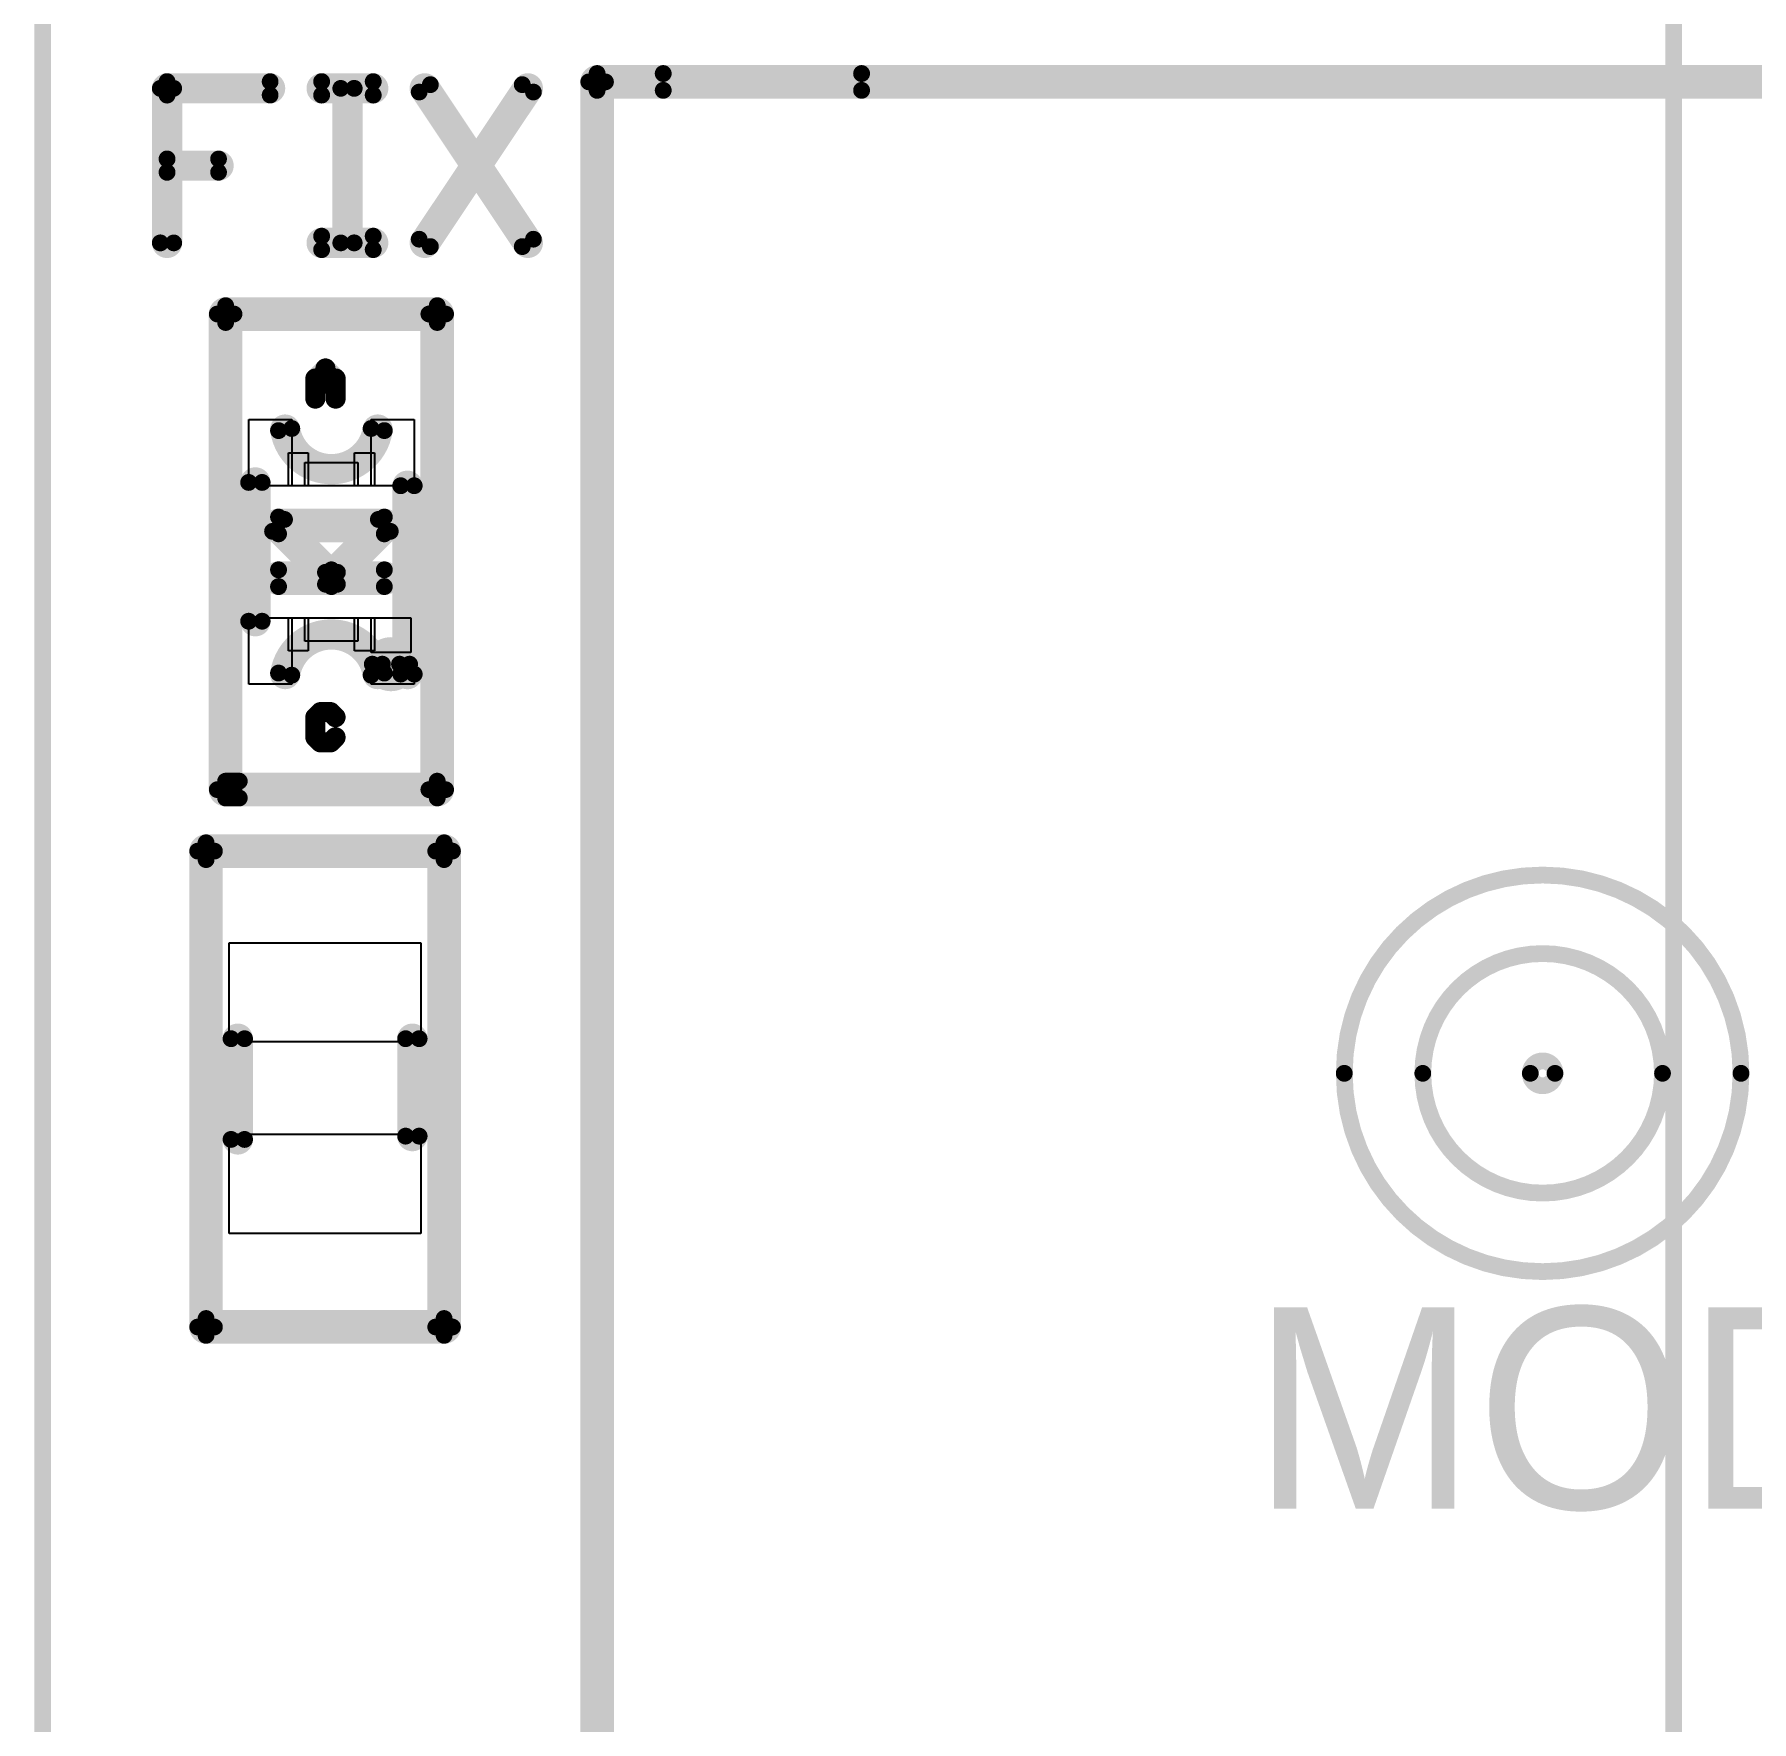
# Model space of a CAD drawing. Header units: millimetres. Extents: x 14 to 185, y 20 to 238.
# Drawn here: x 42.61 to 55.59, y 38.52 to 51.29 of the extents above; entities that cross this region are included whole.
import ezdxf

# ---------------------------------------------------------------- set-up
doc = ezdxf.new("R2010")
doc.units = ezdxf.units.MM
doc.layers.add('BottomOverlay', color=54, linetype='Continuous')
doc.layers.add('TopOverlay', color=2, linetype='Continuous')

# ---------------------------------------------------------------- blocks, each defined once
blk = doc.blocks.new('ADAFRUIT_746_10')
at = {"layer": 'TopOverlay'}
for p, q in [((-0.982, 20.439), (-0.982, 20.939)), ((-0.982, 20.939), (-0.657, 20.939)), ((-0.657, 20.939), (-0.657, 20.439)), ((-0.057, 20.439), (-0.057, 20.939)), ((-0.057, 20.939), (0.268, 20.939)), ((0.268, 20.939), (0.268, 20.439)), ((-0.682, 20.439), (-0.682, 20.689)), ((-0.682, 20.689), (-0.532, 20.689)), ((-0.532, 20.689), (-0.532, 20.439)), ((-0.182, 20.439), (-0.182, 20.689)), ((-0.182, 20.689), (-0.032, 20.689)), ((-0.032, 20.689), (-0.032, 20.439)), ((-0.557, 20.439), (-0.557, 20.614)), ((-0.557, 20.614), (-0.157, 20.614)), ((-0.157, 20.614), (-0.157, 20.439)), ((-0.657, 20.439), (-0.982, 20.439)), ((-0.532, 20.439), (-0.682, 20.439)), ((-0.157, 20.439), (-0.557, 20.439)), ((-0.032, 20.439), (-0.182, 20.439)), ((0.268, 20.439), (-0.057, 20.439)), ((-0.982, 18.939), (-0.982, 19.439)), ((-0.982, 19.439), (-0.657, 19.439)), ((-0.682, 19.189), (-0.682, 19.439)), ((-0.682, 19.439), (-0.532, 19.439)), ((-0.657, 19.439), (-0.657, 18.939)), ((-0.557, 19.264), (-0.557, 19.439)), ((-0.557, 19.439), (-0.157, 19.439)), ((-0.532, 19.439), (-0.532, 19.189)), ((-0.182, 19.189), (-0.182, 19.439)), ((-0.182, 19.439), (-0.032, 19.439)), ((-0.157, 19.439), (-0.157, 19.264)), ((-0.057, 19.177), (-0.057, 19.439)), ((-0.057, 19.439), (0.243, 19.439)), ((-0.032, 19.439), (-0.032, 19.189)), ((0.243, 19.439), (0.243, 19.177)), ((-0.157, 19.264), (-0.557, 19.264)), ((-0.532, 19.189), (-0.682, 19.189)), ((-0.032, 19.189), (-0.182, 19.189)), ((0.243, 19.177), (-0.057, 19.177)), ((-0.057, 18.939), (-0.057, 19.014)), ((-0.057, 19.014), (0.268, 19.014)), ((0.268, 19.014), (0.268, 18.939)), ((-0.657, 18.939), (-0.982, 18.939)), ((0.268, 18.939), (-0.057, 18.939)), ((-1.131, 16.231), (-1.131, 16.981)), ((-1.131, 16.981), (0.319, 16.981)), ((0.319, 16.981), (0.319, 16.231)), ((0.319, 16.231), (-1.131, 16.231)), ((-1.131, 14.783), (-1.131, 15.533)), ((-1.131, 15.533), (0.319, 15.533)), ((0.319, 15.533), (0.319, 14.783)), ((0.319, 14.783), (-1.131, 14.783))]:
    blk.add_line(p, q, dxfattribs=at)
at = {"layer": 'TopOverlay', "const_width": 0.127}
for points in [[(-2.54, 0.508), (-2.54, 28.337)], [(-1.651, 22.276), (-1.651, 23.445)], [(-1.6, 23.496), (-0.821, 23.496)], [(-1.549, 22.276), (-1.549, 23.445)], [(-0.431, 23.496), (-0.041, 23.496)], [(-0.287, 22.276), (-0.287, 23.445)], [(-0.185, 22.276), (-0.185, 23.445)], [(0.306, 22.304), (1.086, 23.473)], [(0.391, 23.473), (1.171, 22.304)], [(1.589, 7.494), (1.589, 23.494)], [(1.589, 7.494), (1.589, 23.494)], [(1.652, 23.557), (17.652, 23.557)], [(1.652, 23.557), (2.152, 23.557)], [(1.716, 7.494), (1.716, 23.494)], [(1.716, 7.494), (1.716, 23.494)], [(3.652, 23.557), (15.652, 23.557)], [(-1.6, 23.394), (-0.821, 23.394)], [(-0.431, 23.394), (-0.041, 23.394)], [(0.306, 23.417), (1.086, 22.248)], [(0.391, 22.248), (1.171, 23.417)], [(1.652, 23.43), (17.652, 23.43)], [(1.652, 23.43), (2.152, 23.43)], [(3.652, 23.43), (15.652, 23.43)], [(-1.6, 22.911), (-1.21, 22.911)], [(-1.6, 22.81), (-1.21, 22.81)], [(-0.431, 22.327), (-0.041, 22.327)], [(-0.431, 22.225), (-0.041, 22.225)], [(-1.157, 21.801), (0.443, 21.801)], [(-1.221, 18.14), (-1.221, 21.738)], [(-1.157, 21.674), (0.443, 21.674)], [(-1.094, 18.14), (-1.094, 21.738)], [(0.379, 18.14), (0.379, 21.738)], [(0.506, 18.14), (0.506, 21.738)], [(-0.491, 21.098), (-0.491, 21.25)], [(-0.487, 21.259), (-0.411, 21.335)], [(-0.469, 21.241), (-0.393, 21.318)], [(-0.466, 21.098), (-0.466, 21.25)], [(-0.411, 21.318), (-0.335, 21.241)], [(-0.393, 21.335), (-0.317, 21.259)], [(-0.338, 21.098), (-0.338, 21.25)], [(-0.313, 21.098), (-0.313, 21.25)], [(-0.478, 21.225), (-0.326, 21.225)], [(-0.478, 21.199), (-0.326, 21.199)], [(-0.983, 19.414), (-0.983, 20.464)], [(-0.881, 19.414), (-0.881, 20.464)], [(0.167, 19.014), (0.167, 20.439)], [(0.269, 19.014), (0.269, 20.439)], [(-0.757, 20.202), (0.043, 20.202)], [(-0.802, 20.094), (-0.402, 19.694)], [(-0.757, 20.075), (0.043, 20.075)], [(-0.712, 20.184), (-0.312, 19.784)], [(-0.402, 19.784), (-0.002, 20.184)], [(-0.312, 19.694), (0.088, 20.094)], [(-0.757, 19.803), (-0.357, 19.803)], [(-0.757, 19.676), (-0.357, 19.676)], [(-0.357, 19.803), (0.043, 19.803)], [(-0.357, 19.676), (0.043, 19.676)], [(-0.491, 18.536), (-0.491, 18.688)], [(-0.487, 18.697), (-0.449, 18.735)], [(-0.469, 18.679), (-0.431, 18.717)], [(-0.466, 18.536), (-0.466, 18.688)], [(-0.44, 18.739), (-0.364, 18.739)], [(-0.44, 18.714), (-0.364, 18.714)], [(-0.373, 18.717), (-0.335, 18.679)], [(-0.355, 18.735), (-0.317, 18.697)], [(-0.487, 18.527), (-0.449, 18.489)], [(-0.469, 18.545), (-0.431, 18.507)], [(-0.44, 18.51), (-0.364, 18.51)], [(-0.373, 18.507), (-0.335, 18.545)], [(-0.355, 18.489), (-0.317, 18.527)], [(-0.44, 18.485), (-0.364, 18.485)], [(-1.157, 18.204), (-1.057, 18.204)], [(-1.054, 18.204), (0.443, 18.204)], [(-1.157, 18.077), (-1.057, 18.077)], [(-1.054, 18.077), (0.443, 18.077)], [(-1.305, 17.738), (0.495, 17.738)], [(-1.369, 14.075), (-1.369, 17.675)], [(-1.305, 17.611), (0.495, 17.611)], [(-1.242, 14.075), (-1.242, 17.675)], [(0.432, 14.075), (0.432, 17.675)], [(0.559, 14.075), (0.559, 17.675)], [(-1.116, 15.494), (-1.116, 16.256)], [(-1.014, 15.494), (-1.014, 16.256)], [(0.204, 15.519), (0.204, 16.256)], [(0.306, 15.519), (0.306, 16.256)], [(-1.305, 14.139), (0.495, 14.139)], [(-1.305, 14.012), (0.495, 14.012)]]:
    blk.add_lwpolyline(points, dxfattribs=at)
for points in [[(-1.651, 23.445, -1), (-1.549, 23.445)], [(-1.6, 23.394, -1), (-1.6, 23.496)], [(-0.821, 23.496, -1), (-0.821, 23.394)], [(-0.431, 23.394, -1), (-0.431, 23.496)], [(-0.287, 23.445, -1), (-0.185, 23.445)], [(-0.041, 23.496, -1), (-0.041, 23.394)], [(0.306, 23.417, -1), (0.391, 23.473)], [(1.086, 23.473, -1), (1.171, 23.417)], [(1.589, 23.494, -1), (1.716, 23.494)], [(1.589, 23.494, -1), (1.716, 23.494)], [(1.652, 23.43, -1), (1.652, 23.557)], [(1.652, 23.43, -1), (1.652, 23.557)], [(2.152, 23.557, -1), (2.152, 23.43)], [(3.652, 23.43, -1), (3.652, 23.557)], [(-1.6, 22.81, -1), (-1.6, 22.911)], [(-1.21, 22.911, -1), (-1.21, 22.81)], [(-1.549, 22.276, -1), (-1.651, 22.276)], [(-0.431, 22.225, -1), (-0.431, 22.327)], [(-0.185, 22.276, -1), (-0.287, 22.276)], [(-0.041, 22.327, -1), (-0.041, 22.225)], [(0.391, 22.248, -1), (0.306, 22.304)], [(1.171, 22.304, -1), (1.086, 22.248)], [(-1.157, 21.674, -1), (-1.157, 21.801)], [(-1.221, 21.738, -1), (-1.094, 21.738)], [(0.379, 21.738, -1), (0.506, 21.738)], [(0.443, 21.801, -1), (0.443, 21.674)], [(-0.491, 21.25, -1), (-0.466, 21.25)], [(-0.469, 21.241, -1), (-0.487, 21.259)], [(-0.411, 21.318, -1), (-0.393, 21.335)], [(-0.411, 21.335, -1), (-0.393, 21.318)], [(-0.338, 21.25, -1), (-0.313, 21.25)], [(-0.317, 21.259, -1), (-0.335, 21.241)], [(-0.478, 21.199, -1), (-0.478, 21.225)], [(-0.326, 21.225, -1), (-0.326, 21.199)], [(-0.466, 21.098, -1), (-0.491, 21.098)], [(-0.313, 21.098, -1), (-0.338, 21.098)], [(-0.757, 20.856, -1), (-0.657, 20.872)], [(0.043, 20.856, -0.8571), (-0.757, 20.856)], [(-0.057, 20.872, -0.8571), (-0.657, 20.872)], [(-0.057, 20.872, -1), (0.043, 20.856)], [(-0.983, 20.464, -1), (-0.881, 20.464)], [(0.167, 20.439, -1), (0.269, 20.439)], [(-0.757, 20.075, -1), (-0.757, 20.202)], [(-0.802, 20.094, -1), (-0.712, 20.184)], [(-0.002, 20.184, -1), (0.088, 20.094)], [(0.043, 20.202, -1), (0.043, 20.075)], [(-0.757, 19.676, -1), (-0.757, 19.803)], [(-0.357, 19.676, -1), (-0.357, 19.803)], [(-0.312, 19.694, -1), (-0.402, 19.784)], [(-0.312, 19.784, -1), (-0.402, 19.694)], [(-0.357, 19.803, -1), (-0.357, 19.676)], [(0.043, 19.803, -1), (0.043, 19.676)], [(-0.881, 19.414, -1), (-0.983, 19.414)], [(-0.757, 19.022, -0.8571), (0.043, 19.022)], [(-0.657, 19.006, -0.8571), (-0.057, 19.006)], [(-0.657, 19.006, -1), (-0.757, 19.022)], [(0.043, 19.022, -1), (-0.057, 19.006)], [(0.269, 19.014, -1), (0.167, 19.014)], [(-0.491, 18.688, -1), (-0.466, 18.688)], [(-0.469, 18.679, -1), (-0.487, 18.697)], [(-0.44, 18.714, -1), (-0.44, 18.739)], [(-0.449, 18.735, -1), (-0.431, 18.717)], [(-0.373, 18.717, -1), (-0.355, 18.735)], [(-0.364, 18.739, -1), (-0.364, 18.714)], [(-0.317, 18.697, -1), (-0.335, 18.679)], [(-0.487, 18.527, -1), (-0.469, 18.545)], [(-0.466, 18.536, -1), (-0.491, 18.536)], [(-0.44, 18.485, -1), (-0.44, 18.51)], [(-0.431, 18.507, -1), (-0.449, 18.489)], [(-0.355, 18.489, -1), (-0.373, 18.507)], [(-0.364, 18.51, -1), (-0.364, 18.485)], [(-0.335, 18.545, -1), (-0.317, 18.527)], [(-1.157, 18.077, -1), (-1.157, 18.204)], [(-1.094, 18.14, -1), (-1.221, 18.14)], [(-1.054, 18.077, -1), (-1.054, 18.204)], [(-1.057, 18.204, -1), (-1.057, 18.077)], [(0.506, 18.14, -1), (0.379, 18.14)], [(0.443, 18.204, -1), (0.443, 18.077)], [(-1.305, 17.611, -1), (-1.305, 17.738)], [(-1.369, 17.675, -1), (-1.242, 17.675)], [(0.432, 17.675, -1), (0.559, 17.675)], [(0.495, 17.738, -1), (0.495, 17.611)], [(-1.116, 16.256, -1), (-1.014, 16.256)], [(0.204, 16.256, -1), (0.306, 16.256)], [(-1.014, 15.494, -1), (-1.116, 15.494)], [(0.306, 15.519, -1), (0.204, 15.519)], [(-1.305, 14.012, -1), (-1.305, 14.139)], [(0.495, 14.139, -1), (0.495, 14.012)], [(-1.242, 14.075, -1), (-1.369, 14.075)], [(0.559, 14.075, -1), (0.432, 14.075)]]:
    blk.add_lwpolyline(points, format="xyb", dxfattribs=at)
at = {"layer": 'TopOverlay'}
for points, const_width in [([(-1.683, 23.445, 1), (-1.619, 23.445, 1)], 0.0635), ([(-1.683, 23.445, 1), (-1.619, 23.445, 1)], 0.0635), ([(-1.632, 23.496, 1), (-1.568, 23.496, 1)], 0.0635), ([(-1.632, 23.496, 1), (-1.568, 23.496, 1)], 0.0635), ([(-1.581, 23.445, 1), (-1.518, 23.445, 1)], 0.0635), ([(-1.581, 23.445, 1), (-1.518, 23.445, 1)], 0.0635), ([(-0.852, 23.496, 1), (-0.789, 23.496, 1)], 0.0635), ([(-0.852, 23.496, 1), (-0.789, 23.496, 1)], 0.0635), ([(-0.463, 23.496, 1), (-0.399, 23.496, 1)], 0.0635), ([(-0.463, 23.496, 1), (-0.399, 23.496, 1)], 0.0635), ([(-0.318, 23.445, 1), (-0.255, 23.445, 1)], 0.0635), ([(-0.318, 23.445, 1), (-0.255, 23.445, 1)], 0.0635), ([(-0.217, 23.445, 1), (-0.153, 23.445, 1)], 0.0635), ([(-0.217, 23.445, 1), (-0.153, 23.445, 1)], 0.0635), ([(-0.073, 23.496, 1), (-0.009, 23.496, 1)], 0.0635), ([(-0.073, 23.496, 1), (-0.009, 23.496, 1)], 0.0635), ([(0.359, 23.473, 1), (0.423, 23.473, 1)], 0.0635), ([(0.359, 23.473, 1), (0.423, 23.473, 1)], 0.0635), ([(1.054, 23.473, 1), (1.118, 23.473, 1)], 0.0635), ([(1.054, 23.473, 1), (1.118, 23.473, 1)], 0.0635), ([(1.557, 23.494, 1), (1.62, 23.494, 1)], 0.0635), ([(1.557, 23.494, 1), (1.62, 23.494, 1)], 0.0635), ([(1.557, 23.494, 1), (1.62, 23.494, 1)], 0.0635), ([(1.557, 23.494, 1), (1.62, 23.494, 1)], 0.0635), ([(1.62, 23.557, 1), (1.684, 23.557, 1)], 0.0635), ([(1.62, 23.557, 1), (1.684, 23.557, 1)], 0.0635), ([(1.62, 23.557, 1), (1.684, 23.557, 1)], 0.0635), ([(1.62, 23.557, 1), (1.684, 23.557, 1)], 0.0635), ([(1.684, 23.494, 1), (1.747, 23.494, 1)], 0.0635), ([(1.684, 23.494, 1), (1.747, 23.494, 1)], 0.0635), ([(1.684, 23.494, 1), (1.747, 23.494, 1)], 0.0635), ([(1.684, 23.494, 1), (1.747, 23.494, 1)], 0.0635), ([(2.12, 23.557, 1), (2.184, 23.557, 1)], 0.0635), ([(2.12, 23.557, 1), (2.184, 23.557, 1)], 0.0635), ([(3.62, 23.557, 1), (3.684, 23.557, 1)], 0.0635), ([(3.62, 23.557, 1), (3.684, 23.557, 1)], 0.0635), ([(-1.632, 23.394, 1), (-1.568, 23.394, 1)], 0.0635), ([(-1.632, 23.394, 1), (-1.568, 23.394, 1)], 0.0635), ([(-0.852, 23.394, 1), (-0.789, 23.394, 1)], 0.0635), ([(-0.852, 23.394, 1), (-0.789, 23.394, 1)], 0.0635), ([(-0.463, 23.394, 1), (-0.399, 23.394, 1)], 0.0635), ([(-0.463, 23.394, 1), (-0.399, 23.394, 1)], 0.0635), ([(-0.073, 23.394, 1), (-0.009, 23.394, 1)], 0.0635), ([(-0.073, 23.394, 1), (-0.009, 23.394, 1)], 0.0635), ([(0.275, 23.417, 1), (0.338, 23.417, 1)], 0.0635), ([(0.275, 23.417, 1), (0.338, 23.417, 1)], 0.0635), ([(1.139, 23.417, 1), (1.202, 23.417, 1)], 0.0635), ([(1.139, 23.417, 1), (1.202, 23.417, 1)], 0.0635), ([(1.62, 23.43, 1), (1.684, 23.43, 1)], 0.0635), ([(1.62, 23.43, 1), (1.684, 23.43, 1)], 0.0635), ([(1.62, 23.43, 1), (1.684, 23.43, 1)], 0.0635), ([(1.62, 23.43, 1), (1.684, 23.43, 1)], 0.0635), ([(2.12, 23.43, 1), (2.184, 23.43, 1)], 0.0635), ([(2.12, 23.43, 1), (2.184, 23.43, 1)], 0.0635), ([(3.62, 23.43, 1), (3.684, 23.43, 1)], 0.0635), ([(3.62, 23.43, 1), (3.684, 23.43, 1)], 0.0635), ([(-1.632, 22.911, 1), (-1.568, 22.911, 1)], 0.0635), ([(-1.632, 22.911, 1), (-1.568, 22.911, 1)], 0.0635), ([(-1.632, 22.81, 1), (-1.568, 22.81, 1)], 0.0635), ([(-1.632, 22.81, 1), (-1.568, 22.81, 1)], 0.0635), ([(-1.242, 22.911, 1), (-1.179, 22.911, 1)], 0.0635), ([(-1.242, 22.911, 1), (-1.179, 22.911, 1)], 0.0635), ([(-1.242, 22.81, 1), (-1.179, 22.81, 1)], 0.0635), ([(-1.242, 22.81, 1), (-1.179, 22.81, 1)], 0.0635), ([(-1.683, 22.276, 1), (-1.619, 22.276, 1)], 0.0635), ([(-1.683, 22.276, 1), (-1.619, 22.276, 1)], 0.0635), ([(-1.581, 22.276, 1), (-1.518, 22.276, 1)], 0.0635), ([(-1.581, 22.276, 1), (-1.518, 22.276, 1)], 0.0635), ([(-0.463, 22.327, 1), (-0.399, 22.327, 1)], 0.0635), ([(-0.463, 22.327, 1), (-0.399, 22.327, 1)], 0.0635), ([(-0.318, 22.276, 1), (-0.255, 22.276, 1)], 0.0635), ([(-0.318, 22.276, 1), (-0.255, 22.276, 1)], 0.0635), ([(-0.217, 22.276, 1), (-0.153, 22.276, 1)], 0.0635), ([(-0.217, 22.276, 1), (-0.153, 22.276, 1)], 0.0635), ([(-0.073, 22.327, 1), (-0.009, 22.327, 1)], 0.0635), ([(-0.073, 22.327, 1), (-0.009, 22.327, 1)], 0.0635), ([(0.275, 22.304, 1), (0.338, 22.304, 1)], 0.0635), ([(0.275, 22.304, 1), (0.338, 22.304, 1)], 0.0635), ([(1.139, 22.304, 1), (1.202, 22.304, 1)], 0.0635), ([(1.139, 22.304, 1), (1.202, 22.304, 1)], 0.0635), ([(-0.463, 22.225, 1), (-0.399, 22.225, 1)], 0.0635), ([(-0.463, 22.225, 1), (-0.399, 22.225, 1)], 0.0635), ([(-0.073, 22.225, 1), (-0.009, 22.225, 1)], 0.0635), ([(-0.073, 22.225, 1), (-0.009, 22.225, 1)], 0.0635), ([(0.359, 22.248, 1), (0.423, 22.248, 1)], 0.0635), ([(0.359, 22.248, 1), (0.423, 22.248, 1)], 0.0635), ([(1.054, 22.248, 1), (1.118, 22.248, 1)], 0.0635), ([(1.054, 22.248, 1), (1.118, 22.248, 1)], 0.0635), ([(-1.189, 21.801, 1), (-1.125, 21.801, 1)], 0.0635), ([(-1.189, 21.801, 1), (-1.125, 21.801, 1)], 0.0635), ([(0.411, 21.801, 1), (0.475, 21.801, 1)], 0.0635), ([(0.411, 21.801, 1), (0.475, 21.801, 1)], 0.0635), ([(-1.252, 21.738, 1), (-1.189, 21.738, 1)], 0.0635), ([(-1.252, 21.738, 1), (-1.189, 21.738, 1)], 0.0635), ([(-1.189, 21.674, 1), (-1.125, 21.674, 1)], 0.0635), ([(-1.189, 21.674, 1), (-1.125, 21.674, 1)], 0.0635), ([(-1.125, 21.738, 1), (-1.062, 21.738, 1)], 0.0635), ([(-1.125, 21.738, 1), (-1.062, 21.738, 1)], 0.0635), ([(0.348, 21.738, 1), (0.411, 21.738, 1)], 0.0635), ([(0.348, 21.738, 1), (0.411, 21.738, 1)], 0.0635), ([(0.411, 21.674, 1), (0.475, 21.674, 1)], 0.0635), ([(0.411, 21.674, 1), (0.475, 21.674, 1)], 0.0635), ([(0.475, 21.738, 1), (0.538, 21.738, 1)], 0.0635), ([(0.475, 21.738, 1), (0.538, 21.738, 1)], 0.0635), ([(-0.523, 21.25, 1), (-0.459, 21.25, 1)], 0.0635), ([(-0.523, 21.25, 1), (-0.459, 21.25, 1)], 0.0635), ([(-0.519, 21.259, 1), (-0.455, 21.259, 1)], 0.0635), ([(-0.519, 21.259, 1), (-0.455, 21.259, 1)], 0.0635), ([(-0.501, 21.241, 1), (-0.437, 21.241, 1)], 0.0635), ([(-0.501, 21.241, 1), (-0.437, 21.241, 1)], 0.0635), ([(-0.497, 21.25, 1), (-0.434, 21.25, 1)], 0.0635), ([(-0.497, 21.25, 1), (-0.434, 21.25, 1)], 0.0635), ([(-0.443, 21.335, 1), (-0.379, 21.335, 1)], 0.0635), ([(-0.443, 21.335, 1), (-0.379, 21.335, 1)], 0.0635), ([(-0.443, 21.318, 1), (-0.379, 21.318, 1)], 0.0635), ([(-0.443, 21.318, 1), (-0.379, 21.318, 1)], 0.0635), ([(-0.425, 21.335, 1), (-0.361, 21.335, 1)], 0.0635), ([(-0.425, 21.335, 1), (-0.361, 21.335, 1)], 0.0635), ([(-0.425, 21.318, 1), (-0.361, 21.318, 1)], 0.0635), ([(-0.425, 21.318, 1), (-0.361, 21.318, 1)], 0.0635), ([(-0.37, 21.25, 1), (-0.307, 21.25, 1)], 0.0635), ([(-0.37, 21.25, 1), (-0.307, 21.25, 1)], 0.0635), ([(-0.366, 21.241, 1), (-0.303, 21.241, 1)], 0.0635), ([(-0.366, 21.241, 1), (-0.303, 21.241, 1)], 0.0635), ([(-0.348, 21.259, 1), (-0.285, 21.259, 1)], 0.0635), ([(-0.348, 21.259, 1), (-0.285, 21.259, 1)], 0.0635), ([(-0.345, 21.25, 1), (-0.281, 21.25, 1)], 0.0635), ([(-0.345, 21.25, 1), (-0.281, 21.25, 1)], 0.0635), ([(-0.51, 21.225, 1), (-0.446, 21.225, 1)], 0.0635), ([(-0.51, 21.225, 1), (-0.446, 21.225, 1)], 0.0635), ([(-0.51, 21.199, 1), (-0.446, 21.199, 1)], 0.0635), ([(-0.51, 21.199, 1), (-0.446, 21.199, 1)], 0.0635), ([(-0.357, 21.225, 1), (-0.294, 21.225, 1)], 0.0635), ([(-0.357, 21.225, 1), (-0.294, 21.225, 1)], 0.0635), ([(-0.357, 21.199, 1), (-0.294, 21.199, 1)], 0.0635), ([(-0.357, 21.199, 1), (-0.294, 21.199, 1)], 0.0635), ([(-0.523, 21.098, 1), (-0.459, 21.098, 1)], 0.0635), ([(-0.523, 21.098, 1), (-0.459, 21.098, 1)], 0.0635), ([(-0.497, 21.098, 1), (-0.434, 21.098, 1)], 0.0635), ([(-0.497, 21.098, 1), (-0.434, 21.098, 1)], 0.0635), ([(-0.37, 21.098, 1), (-0.307, 21.098, 1)], 0.0635), ([(-0.37, 21.098, 1), (-0.307, 21.098, 1)], 0.0635), ([(-0.345, 21.098, 1), (-0.281, 21.098, 1)], 0.0635), ([(-0.345, 21.098, 1), (-0.281, 21.098, 1)], 0.0635), ([(-0.789, 20.856, 1), (-0.725, 20.856, 1)], 0.0635), ([(-0.789, 20.856, 1), (-0.725, 20.856, 1)], 0.0635), ([(-0.689, 20.872, 1), (-0.625, 20.872, 1)], 0.0635), ([(-0.689, 20.872, 1), (-0.625, 20.872, 1)], 0.0635), ([(-0.089, 20.872, 1), (-0.025, 20.872, 1)], 0.0635), ([(-0.089, 20.872, 1), (-0.025, 20.872, 1)], 0.0635), ([(0.011, 20.856, 1), (0.075, 20.856, 1)], 0.0635), ([(0.011, 20.856, 1), (0.075, 20.856, 1)], 0.0635), ([(-1.015, 20.464, 1), (-0.951, 20.464, 1)], 0.0635), ([(-1.015, 20.464, 1), (-0.951, 20.464, 1)], 0.0635), ([(-0.913, 20.464, 1), (-0.849, 20.464, 1)], 0.0635), ([(-0.913, 20.464, 1), (-0.849, 20.464, 1)], 0.0635), ([(0.135, 20.439, 1), (0.199, 20.439, 1)], 0.0635), ([(0.135, 20.439, 1), (0.199, 20.439, 1)], 0.0635), ([(0.237, 20.439, 1), (0.301, 20.439, 1)], 0.0635), ([(0.237, 20.439, 1), (0.301, 20.439, 1)], 0.0635), ([(-0.789, 20.202, 1), (-0.725, 20.202, 1)], 0.0635), ([(-0.789, 20.202, 1), (-0.725, 20.202, 1)], 0.0635), ([(0.011, 20.202, 1), (0.075, 20.202, 1)], 0.0635), ([(0.011, 20.202, 1), (0.075, 20.202, 1)], 0.0635), ([(-0.834, 20.094, 1), (-0.77, 20.094, 1)], 0.0635), ([(-0.834, 20.094, 1), (-0.77, 20.094, 1)], 0.0635), ([(-0.789, 20.075, 1), (-0.725, 20.075, 1)], 0.0635), ([(-0.789, 20.075, 1), (-0.725, 20.075, 1)], 0.0635), ([(-0.744, 20.184, 1), (-0.68, 20.184, 1)], 0.0635), ([(-0.744, 20.184, 1), (-0.68, 20.184, 1)], 0.0635), ([(-0.034, 20.184, 1), (0.03, 20.184, 1)], 0.0635), ([(-0.034, 20.184, 1), (0.03, 20.184, 1)], 0.0635), ([(0.011, 20.075, 1), (0.075, 20.075, 1)], 0.0635), ([(0.011, 20.075, 1), (0.075, 20.075, 1)], 0.0635), ([(0.056, 20.094, 1), (0.12, 20.094, 1)], 0.0635), ([(0.056, 20.094, 1), (0.12, 20.094, 1)], 0.0635), ([(-0.789, 19.803, 1), (-0.725, 19.803, 1)], 0.0635), ([(-0.789, 19.803, 1), (-0.725, 19.803, 1)], 0.0635), ([(-0.789, 19.676, 1), (-0.725, 19.676, 1)], 0.0635), ([(-0.789, 19.676, 1), (-0.725, 19.676, 1)], 0.0635), ([(-0.434, 19.784, 1), (-0.37, 19.784, 1)], 0.0635), ([(-0.434, 19.784, 1), (-0.37, 19.784, 1)], 0.0635), ([(-0.434, 19.694, 1), (-0.37, 19.694, 1)], 0.0635), ([(-0.434, 19.694, 1), (-0.37, 19.694, 1)], 0.0635), ([(-0.389, 19.803, 1), (-0.325, 19.803, 1)], 0.0635), ([(-0.389, 19.803, 1), (-0.325, 19.803, 1)], 0.0635), ([(-0.389, 19.803, 1), (-0.325, 19.803, 1)], 0.0635), ([(-0.389, 19.803, 1), (-0.325, 19.803, 1)], 0.0635), ([(-0.389, 19.676, 1), (-0.325, 19.676, 1)], 0.0635), ([(-0.389, 19.676, 1), (-0.325, 19.676, 1)], 0.0635), ([(-0.389, 19.676, 1), (-0.325, 19.676, 1)], 0.0635), ([(-0.389, 19.676, 1), (-0.325, 19.676, 1)], 0.0635), ([(-0.344, 19.784, 1), (-0.28, 19.784, 1)], 0.0635), ([(-0.344, 19.784, 1), (-0.28, 19.784, 1)], 0.0635), ([(-0.344, 19.694, 1), (-0.28, 19.694, 1)], 0.0635), ([(-0.344, 19.694, 1), (-0.28, 19.694, 1)], 0.0635), ([(0.011, 19.803, 1), (0.075, 19.803, 1)], 0.0635), ([(0.011, 19.803, 1), (0.075, 19.803, 1)], 0.0635), ([(0.011, 19.676, 1), (0.075, 19.676, 1)], 0.0635), ([(0.011, 19.676, 1), (0.075, 19.676, 1)], 0.0635), ([(-1.015, 19.414, 1), (-0.951, 19.414, 1)], 0.0635), ([(-1.015, 19.414, 1), (-0.951, 19.414, 1)], 0.0635), ([(-0.913, 19.414, 1), (-0.849, 19.414, 1)], 0.0635), ([(-0.913, 19.414, 1), (-0.849, 19.414, 1)], 0.0635), ([(0.234, 19.089, 1), (-0.048, 19.089, 1)], 0.127), ([(-0.08, 19.089, 1), (-0.016, 19.089, 1)], 0.0635), ([(0.158, 19.089, 1), (0.028, 19.089, 1)], 0.127), ([(-0.004, 19.089, 1), (0.06, 19.089, 1)], 0.0635), ([(0.126, 19.089, 1), (0.19, 19.089, 1)], 0.0635), ([(0.202, 19.089, 1), (0.266, 19.089, 1)], 0.0635), ([(-0.789, 19.022, 1), (-0.725, 19.022, 1)], 0.0635), ([(-0.789, 19.022, 1), (-0.725, 19.022, 1)], 0.0635), ([(-0.689, 19.006, 1), (-0.625, 19.006, 1)], 0.0635), ([(-0.689, 19.006, 1), (-0.625, 19.006, 1)], 0.0635), ([(-0.089, 19.006, 1), (-0.025, 19.006, 1)], 0.0635), ([(-0.089, 19.006, 1), (-0.025, 19.006, 1)], 0.0635), ([(0.011, 19.022, 1), (0.075, 19.022, 1)], 0.0635), ([(0.011, 19.022, 1), (0.075, 19.022, 1)], 0.0635), ([(0.135, 19.014, 1), (0.199, 19.014, 1)], 0.0635), ([(0.135, 19.014, 1), (0.199, 19.014, 1)], 0.0635), ([(0.237, 19.014, 1), (0.301, 19.014, 1)], 0.0635), ([(0.237, 19.014, 1), (0.301, 19.014, 1)], 0.0635), ([(-0.523, 18.688, 1), (-0.459, 18.688, 1)], 0.0635), ([(-0.523, 18.688, 1), (-0.459, 18.688, 1)], 0.0635), ([(-0.519, 18.697, 1), (-0.455, 18.697, 1)], 0.0635), ([(-0.519, 18.697, 1), (-0.455, 18.697, 1)], 0.0635), ([(-0.501, 18.679, 1), (-0.437, 18.679, 1)], 0.0635), ([(-0.501, 18.679, 1), (-0.437, 18.679, 1)], 0.0635), ([(-0.497, 18.688, 1), (-0.434, 18.688, 1)], 0.0635), ([(-0.497, 18.688, 1), (-0.434, 18.688, 1)], 0.0635), ([(-0.481, 18.735, 1), (-0.417, 18.735, 1)], 0.0635), ([(-0.481, 18.735, 1), (-0.417, 18.735, 1)], 0.0635), ([(-0.472, 18.739, 1), (-0.408, 18.739, 1)], 0.0635), ([(-0.472, 18.739, 1), (-0.408, 18.739, 1)], 0.0635), ([(-0.472, 18.714, 1), (-0.408, 18.714, 1)], 0.0635), ([(-0.472, 18.714, 1), (-0.408, 18.714, 1)], 0.0635), ([(-0.463, 18.717, 1), (-0.399, 18.717, 1)], 0.0635), ([(-0.463, 18.717, 1), (-0.399, 18.717, 1)], 0.0635), ([(-0.405, 18.717, 1), (-0.341, 18.717, 1)], 0.0635), ([(-0.405, 18.717, 1), (-0.341, 18.717, 1)], 0.0635), ([(-0.396, 18.739, 1), (-0.332, 18.739, 1)], 0.0635), ([(-0.396, 18.739, 1), (-0.332, 18.739, 1)], 0.0635), ([(-0.396, 18.714, 1), (-0.332, 18.714, 1)], 0.0635), ([(-0.396, 18.714, 1), (-0.332, 18.714, 1)], 0.0635), ([(-0.387, 18.735, 1), (-0.323, 18.735, 1)], 0.0635), ([(-0.387, 18.735, 1), (-0.323, 18.735, 1)], 0.0635), ([(-0.366, 18.679, 1), (-0.303, 18.679, 1)], 0.0635), ([(-0.366, 18.679, 1), (-0.303, 18.679, 1)], 0.0635), ([(-0.348, 18.697, 1), (-0.285, 18.697, 1)], 0.0635), ([(-0.348, 18.697, 1), (-0.285, 18.697, 1)], 0.0635), ([(-0.523, 18.536, 1), (-0.459, 18.536, 1)], 0.0635), ([(-0.523, 18.536, 1), (-0.459, 18.536, 1)], 0.0635), ([(-0.519, 18.527, 1), (-0.455, 18.527, 1)], 0.0635), ([(-0.519, 18.527, 1), (-0.455, 18.527, 1)], 0.0635), ([(-0.501, 18.545, 1), (-0.437, 18.545, 1)], 0.0635), ([(-0.501, 18.545, 1), (-0.437, 18.545, 1)], 0.0635), ([(-0.497, 18.536, 1), (-0.434, 18.536, 1)], 0.0635), ([(-0.497, 18.536, 1), (-0.434, 18.536, 1)], 0.0635), ([(-0.472, 18.51, 1), (-0.408, 18.51, 1)], 0.0635), ([(-0.472, 18.51, 1), (-0.408, 18.51, 1)], 0.0635), ([(-0.463, 18.507, 1), (-0.399, 18.507, 1)], 0.0635), ([(-0.463, 18.507, 1), (-0.399, 18.507, 1)], 0.0635), ([(-0.405, 18.507, 1), (-0.341, 18.507, 1)], 0.0635), ([(-0.405, 18.507, 1), (-0.341, 18.507, 1)], 0.0635), ([(-0.396, 18.51, 1), (-0.332, 18.51, 1)], 0.0635), ([(-0.396, 18.51, 1), (-0.332, 18.51, 1)], 0.0635), ([(-0.366, 18.545, 1), (-0.303, 18.545, 1)], 0.0635), ([(-0.366, 18.545, 1), (-0.303, 18.545, 1)], 0.0635), ([(-0.348, 18.527, 1), (-0.285, 18.527, 1)], 0.0635), ([(-0.348, 18.527, 1), (-0.285, 18.527, 1)], 0.0635), ([(-0.481, 18.489, 1), (-0.417, 18.489, 1)], 0.0635), ([(-0.481, 18.489, 1), (-0.417, 18.489, 1)], 0.0635), ([(-0.472, 18.485, 1), (-0.408, 18.485, 1)], 0.0635), ([(-0.472, 18.485, 1), (-0.408, 18.485, 1)], 0.0635), ([(-0.396, 18.485, 1), (-0.332, 18.485, 1)], 0.0635), ([(-0.396, 18.485, 1), (-0.332, 18.485, 1)], 0.0635), ([(-0.387, 18.489, 1), (-0.323, 18.489, 1)], 0.0635), ([(-0.387, 18.489, 1), (-0.323, 18.489, 1)], 0.0635), ([(-1.252, 18.14, 1), (-1.189, 18.14, 1)], 0.0635), ([(-1.252, 18.14, 1), (-1.189, 18.14, 1)], 0.0635), ([(-1.189, 18.204, 1), (-1.125, 18.204, 1)], 0.0635), ([(-1.189, 18.204, 1), (-1.125, 18.204, 1)], 0.0635), ([(-1.125, 18.14, 1), (-1.062, 18.14, 1)], 0.0635), ([(-1.125, 18.14, 1), (-1.062, 18.14, 1)], 0.0635), ([(-1.089, 18.204, 1), (-1.025, 18.204, 1)], 0.0635), ([(-1.089, 18.204, 1), (-1.025, 18.204, 1)], 0.0635), ([(-1.086, 18.204, 1), (-1.022, 18.204, 1)], 0.0635), ([(-1.086, 18.204, 1), (-1.022, 18.204, 1)], 0.0635), ([(0.348, 18.14, 1), (0.411, 18.14, 1)], 0.0635), ([(0.348, 18.14, 1), (0.411, 18.14, 1)], 0.0635), ([(0.411, 18.204, 1), (0.475, 18.204, 1)], 0.0635), ([(0.411, 18.204, 1), (0.475, 18.204, 1)], 0.0635), ([(0.475, 18.14, 1), (0.538, 18.14, 1)], 0.0635), ([(0.475, 18.14, 1), (0.538, 18.14, 1)], 0.0635), ([(-1.189, 18.077, 1), (-1.125, 18.077, 1)], 0.0635), ([(-1.189, 18.077, 1), (-1.125, 18.077, 1)], 0.0635), ([(-1.089, 18.077, 1), (-1.025, 18.077, 1)], 0.0635), ([(-1.089, 18.077, 1), (-1.025, 18.077, 1)], 0.0635), ([(-1.086, 18.077, 1), (-1.022, 18.077, 1)], 0.0635), ([(-1.086, 18.077, 1), (-1.022, 18.077, 1)], 0.0635), ([(0.411, 18.077, 1), (0.475, 18.077, 1)], 0.0635), ([(0.411, 18.077, 1), (0.475, 18.077, 1)], 0.0635), ([(-1.337, 17.738, 1), (-1.273, 17.738, 1)], 0.0635), ([(-1.337, 17.738, 1), (-1.273, 17.738, 1)], 0.0635), ([(0.463, 17.738, 1), (0.527, 17.738, 1)], 0.0635), ([(0.463, 17.738, 1), (0.527, 17.738, 1)], 0.0635), ([(-1.4, 17.675, 1), (-1.337, 17.675, 1)], 0.0635), ([(-1.4, 17.675, 1), (-1.337, 17.675, 1)], 0.0635), ([(-1.337, 17.611, 1), (-1.273, 17.611, 1)], 0.0635), ([(-1.337, 17.611, 1), (-1.273, 17.611, 1)], 0.0635), ([(-1.273, 17.675, 1), (-1.21, 17.675, 1)], 0.0635), ([(-1.273, 17.675, 1), (-1.21, 17.675, 1)], 0.0635), ([(0.4, 17.675, 1), (0.463, 17.675, 1)], 0.0635), ([(0.4, 17.675, 1), (0.463, 17.675, 1)], 0.0635), ([(0.463, 17.611, 1), (0.527, 17.611, 1)], 0.0635), ([(0.463, 17.611, 1), (0.527, 17.611, 1)], 0.0635), ([(0.527, 17.675, 1), (0.59, 17.675, 1)], 0.0635), ([(0.527, 17.675, 1), (0.59, 17.675, 1)], 0.0635), ([(10.302, 15.994, 1), (7.302, 15.994, 1)], 0.127), ([(9.708, 15.994, 1), (7.896, 15.994, 1)], 0.127), ([(-1.148, 16.256, 1), (-1.084, 16.256, 1)], 0.0635), ([(-1.148, 16.256, 1), (-1.084, 16.256, 1)], 0.0635), ([(-1.046, 16.256, 1), (-0.982, 16.256, 1)], 0.0635), ([(-1.046, 16.256, 1), (-0.982, 16.256, 1)], 0.0635), ([(0.172, 16.256, 1), (0.236, 16.256, 1)], 0.0635), ([(0.172, 16.256, 1), (0.236, 16.256, 1)], 0.0635), ([(0.274, 16.256, 1), (0.338, 16.256, 1)], 0.0635), ([(0.274, 16.256, 1), (0.338, 16.256, 1)], 0.0635), ([(8.896, 15.994, 1), (8.708, 15.994, 1)], 0.127), ([(7.27, 15.994, 1), (7.334, 15.994, 1)], 0.0635), ([(7.864, 15.994, 1), (7.927, 15.994, 1)], 0.0635), ([(8.677, 15.994, 1), (8.74, 15.994, 1)], 0.0635), ([(8.864, 15.994, 1), (8.927, 15.994, 1)], 0.0635), ([(9.677, 15.994, 1), (9.74, 15.994, 1)], 0.0635), ([(10.27, 15.994, 1), (10.334, 15.994, 1)], 0.0635), ([(-1.148, 15.494, 1), (-1.084, 15.494, 1)], 0.0635), ([(-1.148, 15.494, 1), (-1.084, 15.494, 1)], 0.0635), ([(-1.046, 15.494, 1), (-0.982, 15.494, 1)], 0.0635), ([(-1.046, 15.494, 1), (-0.982, 15.494, 1)], 0.0635), ([(0.172, 15.519, 1), (0.236, 15.519, 1)], 0.0635), ([(0.172, 15.519, 1), (0.236, 15.519, 1)], 0.0635), ([(0.274, 15.519, 1), (0.338, 15.519, 1)], 0.0635), ([(0.274, 15.519, 1), (0.338, 15.519, 1)], 0.0635), ([(-1.337, 14.139, 1), (-1.273, 14.139, 1)], 0.0635), ([(-1.337, 14.139, 1), (-1.273, 14.139, 1)], 0.0635), ([(0.463, 14.139, 1), (0.527, 14.139, 1)], 0.0635), ([(0.463, 14.139, 1), (0.527, 14.139, 1)], 0.0635), ([(-1.4, 14.075, 1), (-1.337, 14.075, 1)], 0.0635), ([(-1.4, 14.075, 1), (-1.337, 14.075, 1)], 0.0635), ([(-1.337, 14.012, 1), (-1.273, 14.012, 1)], 0.0635), ([(-1.337, 14.012, 1), (-1.273, 14.012, 1)], 0.0635), ([(-1.273, 14.075, 1), (-1.21, 14.075, 1)], 0.0635), ([(-1.273, 14.075, 1), (-1.21, 14.075, 1)], 0.0635), ([(0.4, 14.075, 1), (0.463, 14.075, 1)], 0.0635), ([(0.4, 14.075, 1), (0.463, 14.075, 1)], 0.0635), ([(0.463, 14.012, 1), (0.527, 14.012, 1)], 0.0635), ([(0.463, 14.012, 1), (0.527, 14.012, 1)], 0.0635), ([(0.527, 14.075, 1), (0.59, 14.075, 1)], 0.0635), ([(0.527, 14.075, 1), (0.59, 14.075, 1)], 0.0635)]:
    blk.add_lwpolyline(points, format="xyb", close=True, dxfattribs=dict(at, const_width=const_width))
blk = doc.blocks.new('ADAFRUIT_2687_B_18')
at = {"layer": 'BottomOverlay', "const_width": 0.127}
blk.add_lwpolyline([(42.686, -11.924), (12.686, -11.924)], dxfattribs=at)

msp = doc.modelspace()

# ---------------------------------------------------------------- block references
for name, p, rotation in [('ADAFRUIT_2687_B_18', (66.929, 75.692), 270), ('ADAFRUIT_746_10', (45.212, 27.432), 360)]:
    msp.add_blockref(name, p, dxfattribs=dict(rotation=rotation))

# ---------------------------------------------------------------- texts
at = {"layer": 'TopOverlay'}
msp.add_text('MOD5', height=1.524, dxfattribs=at).set_placement((51.816, 40.132))

doc.saveas('drawing.dxf')
